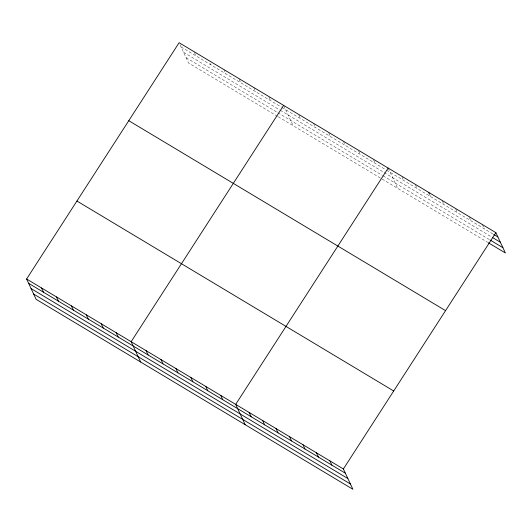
<?xml version="1.0" encoding="UTF-8"?>
<svg xmlns="http://www.w3.org/2000/svg" width="532" height="532" viewBox="0 0 532 532"><rect width="100%" height="100%" fill="white"/><g stroke="black" fill="none" stroke-linecap="round" stroke-linejoin="round"><path stroke-width="0.4" stroke-dasharray="2.66 2" d="M181.106 46.996L281.381 107.125M282.093 107.55L385.913 169.808M386.624 170.233L492.925 233.974M183.587 52.289L279.593 109.858M280.304 110.284L383.419 172.115M384.131 172.541L491.156 236.72M186.14 57.742L277.165 112.325M277.877 112.751L382.415 175.44M383.126 175.866L489.46 239.626M277.511 116.342L188.621 63.035L179.437 43.425M278.223 116.767L487.684 242.366M482.418 224.59L484.426 228.88M469.291 217.236L470.96 220.807M455.824 209.162L457.5 212.733M442.365 201.089L444.034 204.66M429.231 193.728L430.574 196.587M415.432 184.943L417.108 188.514M401.973 176.87L403.648 180.441M388.174 168.079L397.697 188.408M373.577 159.839L375.246 163.41M358.641 150.889L360.317 154.46M343.373 141.219L345.381 145.502M328.776 132.973L330.445 136.544M313.508 123.304L315.516 127.594M298.904 115.065L300.58 118.636M283.636 105.396L293.159 125.718M269.039 97.157L270.715 100.728M253.771 87.487L255.779 91.77M239.174 79.248L240.843 82.819M223.906 69.579L225.914 73.862M210.306 63.481L210.978 64.904M194.373 52.382L196.042 55.953"/><path stroke-width="0.8" d="M26.6 279.007L343.379 468.965L352.896 489.287L36.123 299.336L26.6 279.007L179.104 42.713L495.877 232.664L505.4 252.993L488.396 242.792M283.636 105.396L131.138 341.697L140.654 362.019M388.174 168.079L235.676 404.38L245.192 424.702M343.379 468.965L495.877 232.664M493.636 234.399L497.886 236.953M492.572 237.571L500.366 242.246M490.165 240.052L502.92 247.699M128.777 120.691L445.557 310.641M76.927 201.03L393.7 390.987M28.608 283.297L345.388 473.247M31.089 288.59L347.862 478.541M33.642 294.043L350.422 483.994M428.566 192.298L429.231 193.728M329.913 460.892L331.921 465.174M316.454 452.818L318.462 457.101M302.987 444.745L304.996 449.028M289.528 436.672L291.529 440.955M276.061 428.599L278.07 432.882M262.602 420.526L264.603 424.809M249.136 412.453L251.144 416.736M220.74 395.422L222.748 399.712M205.804 386.471L207.812 390.754M190.875 377.514L192.877 381.796M175.939 368.556L177.947 372.846M161.003 359.605L163.011 363.888M146.067 350.648L148.076 354.937M116.202 332.739L118.21 337.022M101.266 323.782L103.275 328.071M86.337 314.831L88.345 319.114M71.401 305.873L73.409 310.163M56.465 296.923L58.473 301.205M41.536 287.965L43.544 292.248"/></g></svg>
